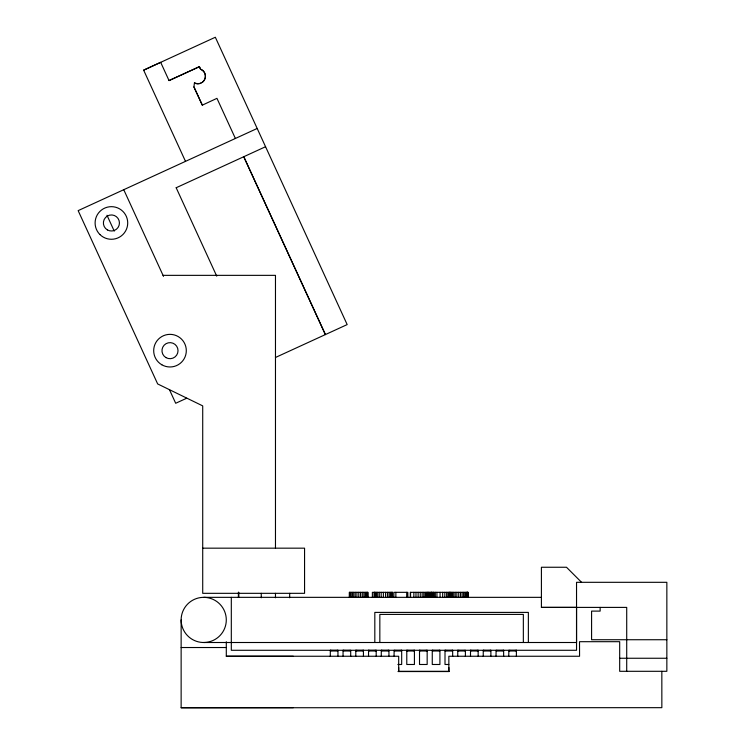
<?xml version="1.0" encoding="UTF-8"?>
<svg xmlns="http://www.w3.org/2000/svg" width="745" height="745" viewBox="0 0 745 745"><rect width="100%" height="100%" fill="white"/><g stroke="black" fill="none" stroke-linecap="round" stroke-linejoin="round"><path stroke-width="1.12" d="M448.863 667.539L448.863 671.301L398.687 671.301L398.687 667.539M235.392 138.477L216.953 98.34L202.314 105.157L193.924 86.914L194.454 82.769L195.32 83.226A7.525 7.525 0 0 0 204.996 78.784A7.525 7.525 0 0 0 200.554 69.117L199.436 66.668L169.041 80.572L160.669 62.329L143.645 70.16L185.505 161.376M169.041 80.572L199.436 66.668M202.687 82.08A7.525 7.525 0 0 0 200.498 69.229L200.554 69.117M194.454 82.769L195.264 83.347A7.525 7.525 0 0 0 201.02 83.133M193.924 86.914L202.314 105.157M143.645 70.16L215.333 37.25L347.17 324.587L275.482 357.479M257.183 128.466L78.151 210.63L157.661 383.936L202.715 405.885L202.715 593.327L304.565 593.327L304.565 548.171L202.715 548.171M176.183 187.74L265.565 146.718M186.688 398.221L175.69 403.269L169.413 389.588M163.043 275.352L275.473 275.352L275.473 548.171M203.72 597.341L541.41 597.341M581.556 582.311L566.498 567.252L541.41 567.252L541.41 607.399L576.537 607.38L576.537 642.507L203.72 642.507M541.41 607.399L626.713 607.399L626.713 671.301M666.85 639.732L591.586 639.732L591.586 611.105L600.144 611.105L600.144 607.399M181.137 647.526L226.294 647.526M330.305 650.785L337.951 650.785M343.054 650.785L350.699 650.785M355.793 650.785L363.439 650.785M368.542 650.785L376.188 650.785M381.282 650.785L388.937 650.785M394.031 650.785L401.676 650.785M406.779 650.785L414.425 650.785M419.519 650.785L427.164 650.785M432.268 650.785L439.913 650.785M445.007 650.785L452.662 650.785M457.756 650.785L465.401 650.785M470.505 650.785L478.15 650.785M483.244 650.785L490.89 650.785M495.993 650.785L503.639 650.785M508.733 650.785L516.387 650.785M231.313 597.341L231.313 650.283L576.537 650.283L576.537 582.311L666.85 582.311L666.85 671.301L619.682 671.301L619.682 641.687L579.517 641.696L579.563 656.252L448.853 656.252L448.853 671.292M226.294 656.233L293.306 656.261M619.896 658.254L666.85 658.254M397.858 664.484L401.676 664.484L401.676 650.283M448.835 664.484L445.007 664.484L445.007 650.283M397.988 671.552L449.133 671.552M181.137 619.924L181.137 707.75L293.316 707.685M181.137 707.75L661.849 707.675L661.839 671.301M199.381 66.789L200.498 69.229M176.174 187.74L216.739 276.144M123.754 189.705L163.509 276.358M106.991 215.277L114.246 231.108M528.363 642.507L528.363 612.399L374.819 612.399L374.819 642.507M523.344 642.507L523.344 614.402L379.838 614.402L379.838 642.507M516.387 650.283L516.387 656.494M516.257 650.283L516.257 650.785M515.875 650.283L515.875 650.785M515.261 650.283L515.261 650.785M514.469 650.283L514.469 650.785M513.547 650.283L513.547 650.785M512.56 650.283L512.56 650.785M511.573 650.283L511.573 650.785M510.651 650.283L510.651 650.785M509.859 650.283L509.859 650.785M509.245 650.283L509.245 650.785M508.863 650.283L508.733 656.494M503.639 650.283L503.639 656.494M503.508 650.283L503.508 650.785M503.126 650.283L503.126 650.785M502.521 650.283L502.521 650.785M501.73 650.283L501.73 650.785M500.808 650.283L500.808 650.785M499.811 650.283L499.811 650.785M498.824 650.283L498.824 650.785M497.902 650.283L497.902 650.785M497.111 650.283L497.111 650.785M496.505 650.283L496.505 650.785M496.123 650.283L495.993 656.494M490.89 650.283L490.89 656.494M490.759 650.283L490.759 650.785M490.378 650.283L490.378 650.785M489.772 650.283L489.772 650.785M488.981 650.283L488.981 650.785M488.059 650.283L488.059 650.785M487.072 650.283L487.072 650.785M486.085 650.283L486.085 650.785M485.163 650.283L485.163 650.785M484.362 650.283L484.362 650.785M483.756 650.283L483.756 650.785M483.375 650.283L483.375 650.785M483.244 650.283L483.244 656.494M478.15 650.283L478.15 656.494M478.02 650.283L478.02 650.785M477.638 650.283L477.638 650.785M477.033 650.283L477.033 650.785M476.232 650.283L476.232 650.785M475.31 650.283L475.31 650.785M474.323 650.283L474.323 650.785M473.336 650.283L473.336 650.785M472.414 650.283L472.414 650.785M471.622 650.283L471.622 650.785M471.017 650.283L471.017 650.785M470.635 650.283L470.635 650.785M470.505 650.283L470.505 656.494M468.046 597.341L468.046 592.331L428.077 592.331L428.077 597.341M467.888 592.331L467.888 597.341M467.73 592.331L467.73 597.341M467.348 592.331L467.348 597.341M467.199 592.331L467.199 597.341M467.096 592.331L467.096 597.341M466.743 592.331L466.798 597.341M465.979 592.331L465.979 597.341M465.401 650.283L465.401 656.494M464.908 592.331L464.908 597.341M464.889 650.283L464.889 650.785M464.284 650.283L464.284 650.785M463.604 592.331L463.604 597.341M463.492 650.283L463.492 650.785M462.571 650.283L462.571 650.785M462.142 592.331L462.142 597.341M461.583 650.283L461.583 650.785M460.512 592.331L460.512 597.341M460.587 650.283L460.587 650.785M459.665 650.283L459.665 650.785M458.873 650.283L458.873 650.785M458.715 592.331L458.715 597.341M458.268 650.283L458.268 650.785M457.886 650.283L457.886 650.785M457.756 650.283L457.756 656.494M456.862 592.331L456.862 597.341M455.204 592.331L455.204 597.341M453.733 592.331L453.733 597.341M452.662 650.283L452.662 656.494M452.457 592.331L452.457 597.341M452.532 650.283L452.532 650.785M452.15 650.283L452.15 650.785M451.535 650.283L451.535 650.785M451.433 592.331L451.433 597.341M450.697 592.331L450.697 597.341M450.744 650.283L450.744 650.785M450.25 592.331L450.25 597.341M449.784 592.331L449.784 597.341M449.822 650.283L449.822 650.785M449.589 592.331L449.589 597.341M448.993 592.331L448.993 597.341M448.835 650.283L448.835 650.785M448.006 592.331L448.006 597.341M447.847 650.283L447.847 650.785M446.925 650.283L446.925 650.785M446.637 592.331L446.637 597.341M446.134 650.283L446.134 650.785M445.519 650.283L445.519 650.785M445.137 650.283L445.137 650.785M444.821 592.331L444.821 597.341M442.67 592.331L442.67 597.341M440.081 592.331L440.081 597.341M439.913 650.283L439.913 664.484L432.268 664.484L432.268 650.283M439.783 650.283L439.783 650.785M439.401 650.283L439.401 650.785M438.796 650.283L438.796 650.785M438.004 650.283L438.004 650.785M437.082 650.283L437.082 650.785M436.942 592.331L436.942 597.341M436.086 650.283L436.086 650.785M435.313 592.331L435.313 597.341M435.099 650.283L435.099 650.785M434.177 650.283L434.177 650.785M433.888 592.331L433.888 597.341M433.692 592.331L433.692 597.341M433.385 650.283L433.385 650.785M432.985 592.331L432.985 597.341M432.78 650.283L432.78 650.785M432.398 650.283L432.398 650.785M432.007 592.331L432.007 597.341M431.551 592.331L431.551 597.341M431.411 592.331L431.402 597.341M431.215 592.331L431.215 597.341M430.284 592.331L430.284 597.341M429.316 592.331L429.316 597.341M428.207 592.331L428.217 597.341M427.695 597.341L427.695 592.331L410.299 592.331L410.299 597.341M427.164 650.283L427.164 664.484L419.519 664.484L419.519 650.283M427.034 592.331L427.034 597.341M427.034 650.283L427.034 650.785M426.652 650.283L426.652 650.785M426.233 592.331L426.233 597.341M426.047 650.283L426.047 650.785M425.255 650.283L425.255 650.785M425.162 592.331L425.162 597.341M424.333 650.283L424.333 650.785M423.784 592.331L423.784 597.341M423.346 650.283L423.346 650.785M422.359 650.283L422.359 650.785M422.145 592.331L422.145 597.341M421.437 650.283L421.437 650.785M420.636 650.283L420.636 650.785M420.255 592.331L420.255 597.341M420.031 650.283L420.031 650.785M419.649 650.283L419.649 650.785M418.122 592.331L418.122 597.341M415.98 592.331L415.98 597.341M414.425 650.283L414.425 664.484L406.779 664.484L406.779 650.283M414.295 650.283L414.295 650.785M413.913 650.283L413.913 650.785M413.857 592.331L413.857 597.341M413.307 650.283L413.307 650.785M412.507 650.283L412.507 650.785M411.585 650.283L411.585 650.785M410.57 592.331L410.57 597.341M410.597 650.283L410.597 650.785M409.61 650.283L409.61 650.785M408.688 650.283L408.688 650.785M407.897 650.283L407.897 650.785M407.832 597.341L407.832 592.331L393.872 592.331L393.872 597.341M407.292 650.283L407.292 650.785M406.91 650.283L406.91 650.785M406.705 592.331L406.705 597.341M401.546 650.283L401.546 650.785M401.164 650.283L401.164 650.785M400.559 650.283L400.559 650.785M399.767 650.283L399.767 650.785M398.845 650.283L398.845 650.785M398.687 671.301L398.687 656.261L226.303 656.243L226.294 641.771M397.858 650.283L397.858 650.785M396.862 650.283L396.862 650.785M395.94 650.283L395.94 650.785M395.865 592.331L395.865 597.341M395.148 650.283L395.148 650.785M394.543 650.283L394.543 650.785M394.161 650.283L394.031 656.494M392.541 597.341L392.541 592.331L372.379 592.331L372.379 597.341M392.401 592.331L392.392 597.341M391.972 592.331L391.972 597.341M391.274 592.331L391.274 597.341M390.296 592.331L390.296 597.341M389.02 592.331L389.02 597.341M388.937 650.283L388.937 656.494M388.806 650.283L388.806 650.785M388.424 650.283L388.424 650.785M387.81 650.283L387.81 650.785M387.447 592.331L387.447 597.341M387.018 650.283L387.018 650.785M386.096 650.283L386.096 650.785M385.565 592.331L385.565 597.341M385.109 650.283L385.109 650.785M384.122 650.283L384.122 650.785M383.386 592.331L383.386 597.341M383.2 650.283L383.2 650.785M382.409 650.283L382.409 650.785M381.794 650.283L381.794 650.785M381.412 650.283L381.412 650.785M381.179 592.331L381.179 597.341M381.282 650.283L381.282 656.494M379.289 592.331L379.289 597.341M377.706 592.331L377.706 597.341M376.449 592.331L376.449 597.341M376.188 650.283L376.188 656.494M376.057 650.283L376.057 650.785M375.676 650.283L375.676 650.785M375.48 592.331L375.48 597.341M375.07 650.283L375.07 650.785M374.791 592.331L374.791 597.341M374.372 592.331L374.372 597.341M374.232 592.331L374.232 597.341M374.279 650.283L374.279 650.785M373.357 650.283L373.357 650.785M372.36 650.283L372.36 650.785M371.373 650.283L371.373 650.785M370.451 650.283L370.451 650.785M369.66 650.283L369.66 650.785M369.054 650.283L369.054 650.785M368.673 650.283L368.673 650.785M368.542 650.283L368.542 656.494M367.9 597.341L367.9 592.331L349.331 592.331L349.331 597.341M367.704 592.331L367.723 597.341M367.183 592.331L367.183 597.341M366.326 592.331L366.326 597.341M365.208 592.331L365.208 597.341M363.886 592.331L363.886 597.341M363.439 650.283L363.439 656.494M363.309 650.283L363.309 650.785M362.927 650.283L362.927 650.785M362.294 592.331L362.294 597.341M362.321 650.283L362.321 650.785M361.53 650.283L361.53 650.785M360.561 592.331L360.561 597.341M360.608 650.283L360.608 650.785M359.621 650.283L359.621 650.785M358.801 592.331L358.801 597.341M358.634 650.283L358.634 650.785M357.712 650.283L357.712 650.785M356.92 592.331L356.92 597.341M356.911 650.283L356.911 650.785M356.306 650.283L356.306 650.785M355.924 650.283L355.924 650.785M355.793 650.283L355.793 656.494M355.216 592.331L355.216 597.341M353.726 592.331L353.726 597.341M352.441 592.331L352.441 597.341M351.128 592.331L351.128 597.341M350.699 650.283L350.699 656.494M350.141 592.331L350.141 597.341M350.187 650.283L350.187 650.785M349.535 592.331L349.526 597.341M349.582 650.283L349.582 650.785M348.781 650.283L348.781 650.785M347.859 650.283L347.859 650.785M346.872 650.283L346.872 650.785M345.885 650.283L345.885 650.785M344.963 650.283L344.963 650.785M344.171 650.283L344.171 650.785M343.566 650.283L343.566 650.785M343.184 650.283L343.184 650.785M343.054 650.283L343.054 656.494M337.951 650.283L337.951 656.494M337.82 650.283L337.82 650.785M337.438 650.283L337.438 650.785M336.833 650.283L336.833 650.785M336.042 650.283L336.042 650.785M335.12 650.283L335.12 650.785M334.132 650.283L334.132 650.785M333.136 650.283L333.136 650.785M332.214 650.283L332.214 650.785M331.423 650.283L331.423 650.785M330.817 650.283L330.817 650.785M330.435 650.283L330.435 650.785M330.305 650.283L330.305 656.494M289.675 593.327L289.675 597.788M275.473 593.327L275.473 597.788M261.262 593.327L261.262 597.788M238.717 592.331L238.717 597.341M238.605 592.331L238.512 597.341M238.381 592.331L238.419 597.341M325.397 334.579L243.764 156.729L325.397 334.579M428.636 597.341L428.636 592.331L428.626 597.341M427.555 597.341L427.555 592.331L427.537 597.341M107.401 229.926A8.027 8.027 0 0 0 119.442 222.969A8.027 8.027 0 0 0 107.401 216.022A8.027 8.027 0 0 0 107.401 229.926M165.986 357.619A8.027 8.027 0 0 0 178.027 350.672A8.027 8.027 0 0 0 165.986 343.715A8.027 8.027 0 0 0 165.986 357.619M192.424 639.48A22.583 22.583 0 0 0 226.294 619.924A22.583 22.583 0 0 0 192.424 600.368A22.583 22.583 0 0 0 192.424 639.48M161.842 364.789A16.306 16.306 0 0 0 186.306 350.672A16.306 16.306 0 0 0 161.842 336.544A16.306 16.306 0 0 0 161.842 364.789M99.877 234.498A16.306 16.306 0 0 0 127.162 227.188A16.306 16.306 0 0 0 107.187 207.222A16.306 16.306 0 0 0 99.877 234.498"/></g></svg>
